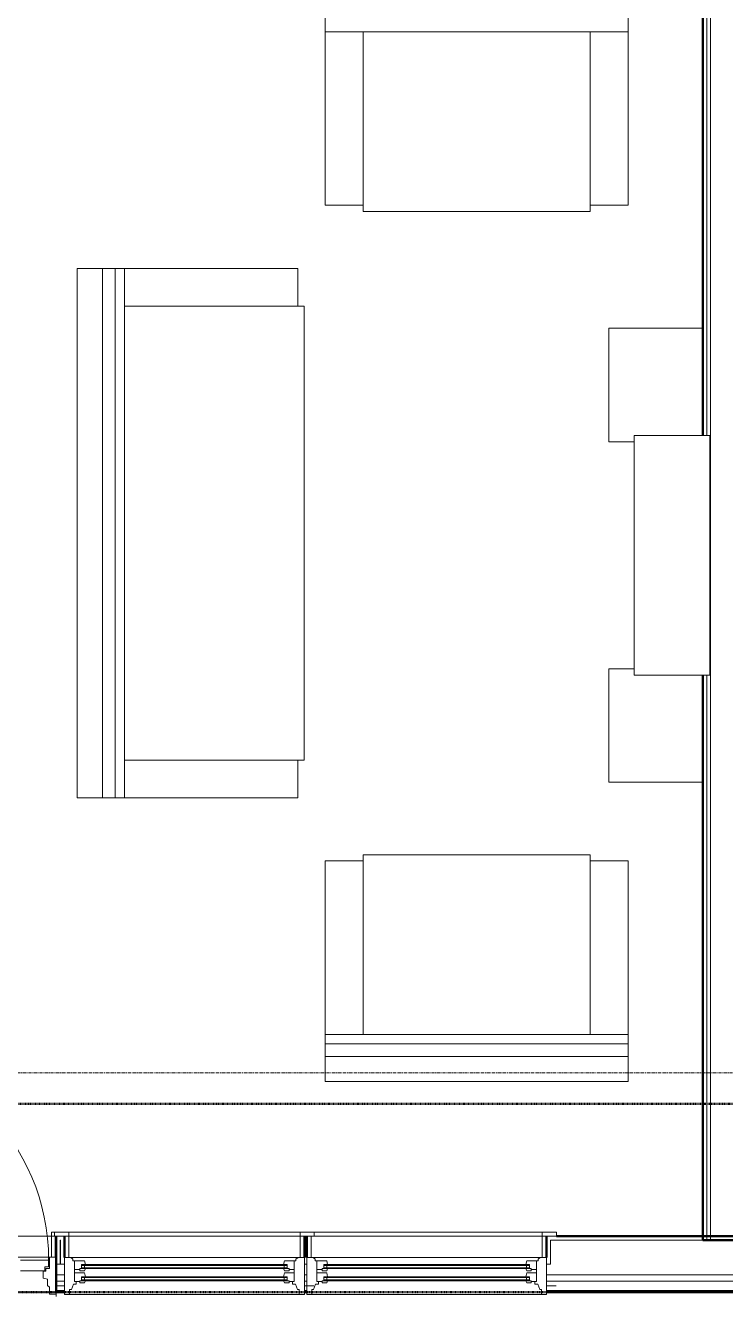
# Model space of a CAD drawing. Header units: inches. Extents: x -4217 to -1814, y 9706 to 12425.
# Drawn here: x -3027.9 to -2916.9, y 11247 to 11448.3 of the extents above; entities that cross this region are included whole.
import ezdxf

# ---------------------------------------------------------------- set-up
doc = ezdxf.new("R2010")
doc.units = ezdxf.units.IN
doc.header["$MEASUREMENT"] = 0
doc.linetypes.add('Dash 1_16_', pattern=[0.125, 0.0625, -0.0625])
doc.linetypes.add('Grid Line 1_2_', pattern=[0.875, 0.5, -0.125, 0.125, -0.125])
for name, color, linetype, lineweight in [('A-DOOR-1', 7, 'Continuous', 9), ('A-DOOR-2', 50, 'Continuous', 20), ('A-DOOR-FRAM-1', 50, 'Continuous', 20), ('A-DOOR-FRAM-2', 7, 'Continuous', 9), ('A-GLAZ-3', 7, 'Continuous', 9), ('A-GLAZ-4', 50, 'Continuous', 20), ('A-WALL', 113, 'Continuous', 13), ('A-WALL-3', 250, 'Continuous', 50), ('A-WALL-4', 10, 'Continuous', 13), ('C-PROP-LINE-2', 91, 'Dash 1_16_', 50), ('I-FURN', 30, 'Continuous', 9), ('I-FURN-1', 7, 'Continuous', 9), ('I-WALL-3', 2, 'Continuous', 50), ('S-GRID-1', 1, 'Grid Line 1_2_', 9)]:
    doc.layers.add(name, color=color, linetype=linetype, lineweight=lineweight)

msp = doc.modelspace()

# ---------------------------------------------------------------- linework, layer by layer
at = {"layer": 'A-DOOR-1'}
msp.add_arc((-3057.99874, 11252.48315), 33.75, 0, 90, dxfattribs=at)
at = {"layer": 'A-DOOR-2'}
for p, q in [((-3024.24874, 11252.48315), (-3028.68624, 11252.48315)), ((-3024.24874, 11251.4209), (-3024.24874, 11252.48315)), ((-3024.86509, 11250.76465), (-3028.68624, 11250.76465)), ((-3024.86509, 11251.41014), (-3024.24874, 11251.4209)), ((-3024.86509, 11250.76465), (-3024.86509, 11251.41014))]:
    msp.add_line(p, q, dxfattribs=at)
at = {"layer": 'A-DOOR-FRAM-1'}
for p, q in [((-3023.81124, 11252.9519), (-3058.43624, 11252.9519)), ((-3024.09249, 11252.9519), (-3024.09249, 11251.1699)), ((-3023.06124, 11252.9519), (-3024.09249, 11252.9519)), ((-3023.43624, 11252.9519), (-3023.06124, 11252.9519)), ((-3023.06124, 11252.9519), (-3023.18624, 11252.9519)), ((-3023.06124, 11247.0769), (-3023.06124, 11252.9519)), ((-3024.67124, 11250.7329), (-3025.12374, 11250.7329)), ((-3025.12374, 11250.7329), (-3025.12374, 11249.59557)), ((-3025.12374, 11249.59557), (-3024.43624, 11249.44039)), ((-3024.67124, 11251.1699), (-3024.67124, 11250.7329)), ((-3024.09249, 11251.1699), (-3024.67124, 11251.1699)), ((-3024.43624, 11249.44039), (-3024.43624, 11248.43924)), ((-3024.43624, 11248.43924), (-3024.09249, 11248.19854)), ((-3024.09249, 11248.19854), (-3024.09249, 11247.0769)), ((-3021.73546, 11248.3894), (-3023.06124, 11248.3894)), ((-3023.06124, 11247.0769), (-3024.09249, 11247.0769)), ((-3023.06124, 11246.73315), (-3023.06124, 11247.3894))]:
    msp.add_line(p, q, dxfattribs=at)
at = {"layer": 'A-DOOR-FRAM-2'}
for p, q in [((-3023.29796, 11256.8894), (-3023.81124, 11256.8894)), ((-3023.81124, 11256.8894), (-3023.81124, 11256.2644)), ((-3023.29796, 11256.2644), (-3023.81124, 11256.2644)), ((-3023.81124, 11256.2644), (-3023.81124, 11252.9519)), ((-3023.81124, 11256.2644), (-3023.29796, 11256.2644)), ((-3023.18624, 11252.9519), (-3023.18624, 11256.2644)), ((-3023.81124, 11252.9519), (-3023.18624, 11252.9519))]:
    msp.add_line(p, q, dxfattribs=at)
at = {"layer": 'A-GLAZ-3'}
for p, q in [((-3023.29796, 11256.8894), (-2982.14952, 11256.8894)), ((-3023.29796, 11256.2644), (-3023.29796, 11256.8894)), ((-2982.14952, 11256.2644), (-3023.29796, 11256.2644)), ((-3021.67296, 11256.2644), (-2983.77452, 11256.2644)), ((-3021.67296, 11252.8894), (-3021.67296, 11256.2644)), ((-3021.04796, 11256.2644), (-3021.04796, 11256.8894)), ((-3021.04796, 11252.8894), (-3021.04796, 11256.2644)), ((-2984.39952, 11256.2644), (-2984.39952, 11256.8894)), ((-2984.39952, 11252.8894), (-2984.39952, 11256.2644)), ((-2983.77452, 11256.2644), (-2983.77452, 11252.8894)), ((-2983.27296, 11252.8894), (-2983.27296, 11256.2644)), ((-2982.64796, 11252.8894), (-2982.64796, 11256.2644)), ((-2982.14952, 11256.8894), (-2982.14952, 11256.2644)), ((-2982.14952, 11256.8894), (-2943.74952, 11256.8894)), ((-2943.74952, 11256.2644), (-2982.14952, 11256.2644)), ((-2982.14952, 11256.2644), (-2945.37452, 11256.2644)), ((-2945.99952, 11256.2644), (-2945.99952, 11256.8894)), ((-2945.99952, 11252.8894), (-2945.99952, 11256.2644)), ((-2945.37452, 11256.2644), (-2945.37452, 11252.8894)), ((-2943.74952, 11256.8894), (-2943.74952, 11256.2644)), ((-2983.77452, 11252.8894), (-3021.67296, 11252.8894)), ((-3019.01671, 11251.6394), (-3018.42296, 11251.6394)), ((-3018.54796, 11251.2644), (-3018.54796, 11251.6394)), ((-3018.42296, 11251.7644), (-2987.02452, 11251.7644)), ((-3018.42296, 11251.6394), (-2987.02452, 11251.6394)), ((-2986.43077, 11251.6394), (-2987.02452, 11251.6394)), ((-2986.89952, 11251.2644), (-2986.89952, 11251.6394)), ((-2945.37452, 11252.8894), (-2983.27296, 11252.8894)), ((-2980.61671, 11251.6394), (-2980.02296, 11251.6394)), ((-2980.14796, 11251.2644), (-2980.14796, 11251.6394)), ((-2980.02296, 11251.7644), (-2948.62452, 11251.7644)), ((-2980.02296, 11251.6394), (-2948.62452, 11251.6394)), ((-2948.03077, 11251.6394), (-2948.62452, 11251.6394)), ((-2948.49952, 11251.2644), (-2948.49952, 11251.6394)), ((-3019.01671, 11251.2644), (-3018.42296, 11251.2644)), ((-3019.01671, 11249.7019), (-3018.42296, 11249.7019)), ((-3018.54796, 11249.3269), (-3018.54796, 11249.7019)), ((-3018.42296, 11251.2644), (-2987.02452, 11251.2644)), ((-3018.42296, 11251.1394), (-2987.02452, 11251.1394)), ((-3018.42296, 11249.8269), (-2987.02452, 11249.8269)), ((-3018.42296, 11249.7019), (-2987.02452, 11249.7019)), ((-2986.43077, 11251.2644), (-2987.02452, 11251.2644)), ((-2986.43077, 11249.7019), (-2987.02452, 11249.7019)), ((-2986.89952, 11249.3269), (-2986.89952, 11249.7019)), ((-2980.61671, 11251.2644), (-2980.02296, 11251.2644)), ((-2980.61671, 11249.7019), (-2980.02296, 11249.7019)), ((-2980.14796, 11249.3269), (-2980.14796, 11249.7019)), ((-2980.02296, 11251.2644), (-2948.62452, 11251.2644)), ((-2980.02296, 11251.1394), (-2948.62452, 11251.1394)), ((-2980.02296, 11249.8269), (-2948.62452, 11249.8269)), ((-2980.02296, 11249.7019), (-2948.62452, 11249.7019)), ((-2948.03077, 11251.2644), (-2948.62452, 11251.2644)), ((-2948.03077, 11249.7019), (-2948.62452, 11249.7019)), ((-2948.49952, 11249.3269), (-2948.49952, 11249.7019)), ((-3019.01671, 11249.3269), (-3018.42296, 11249.3269)), ((-3018.42296, 11249.3269), (-2987.02452, 11249.3269)), ((-3018.42296, 11249.2019), (-2987.02452, 11249.2019)), ((-2986.43077, 11249.3269), (-2987.02452, 11249.3269)), ((-2980.61671, 11249.3269), (-2980.02296, 11249.3269)), ((-2980.02296, 11249.3269), (-2948.62452, 11249.3269)), ((-2980.02296, 11249.2019), (-2948.62452, 11249.2019)), ((-2948.03077, 11249.3269), (-2948.62452, 11249.3269))]:
    msp.add_line(p, q, dxfattribs=at)
at = {"layer": 'A-GLAZ-4'}
for p, q in [((-3021.73546, 11252.8894), (-2983.71202, 11252.8894)), ((-3021.73546, 11247.0144), (-3021.73546, 11252.8894)), ((-3020.39171, 11252.60924), (-3020.72559, 11252.8894)), ((-3020.39171, 11252.60924), (-3020.39171, 11252.3894)), ((-3020.39171, 11252.3894), (-3018.57921, 11252.3894)), ((-3020.14171, 11249.0769), (-3020.14171, 11252.3894)), ((-3019.01671, 11251.1394), (-3019.01671, 11251.7644)), ((-3018.42296, 11251.7644), (-3019.01671, 11251.7644)), ((-3018.57921, 11252.3894), (-3018.42296, 11251.7644)), ((-2986.86827, 11252.3894), (-2987.02452, 11251.7644)), ((-2987.02452, 11251.7644), (-2986.43077, 11251.7644)), ((-2985.05577, 11252.3894), (-2986.86827, 11252.3894)), ((-2986.43077, 11251.1394), (-2986.43077, 11251.7644)), ((-2985.30577, 11249.0769), (-2985.30577, 11252.3894)), ((-2985.05577, 11252.60924), (-2984.72189, 11252.8894)), ((-2985.05577, 11252.60924), (-2985.05577, 11252.3894)), ((-2983.71202, 11252.8894), (-2983.71202, 11247.0144)), ((-2983.33546, 11252.8894), (-2945.31202, 11252.8894)), ((-2983.33546, 11247.0144), (-2983.33546, 11252.8894)), ((-2981.99171, 11252.60924), (-2982.32559, 11252.8894)), ((-2981.99171, 11252.60924), (-2981.99171, 11252.3894)), ((-2981.99171, 11252.3894), (-2980.17921, 11252.3894)), ((-2981.74171, 11249.0769), (-2981.74171, 11252.3894)), ((-2980.61671, 11251.1394), (-2980.61671, 11251.7644)), ((-2980.02296, 11251.7644), (-2980.61671, 11251.7644)), ((-2980.17921, 11252.3894), (-2980.02296, 11251.7644)), ((-2948.46827, 11252.3894), (-2948.62452, 11251.7644)), ((-2948.62452, 11251.7644), (-2948.03077, 11251.7644)), ((-2946.65577, 11252.3894), (-2948.46827, 11252.3894)), ((-2948.03077, 11251.1394), (-2948.03077, 11251.7644)), ((-2946.90577, 11249.0769), (-2946.90577, 11252.3894)), ((-2946.65577, 11252.60924), (-2946.32189, 11252.8894)), ((-2946.65577, 11252.60924), (-2946.65577, 11252.3894)), ((-2945.31202, 11252.8894), (-2945.31202, 11247.0144)), ((-3020.14171, 11251.0144), (-3019.29796, 11251.0144)), ((-3020.14171, 11250.4519), (-3018.57921, 11250.4519)), ((-3019.29796, 11251.1394), (-3019.29796, 11250.79565)), ((-3018.42608, 11251.1394), (-3019.29796, 11251.1394)), ((-3018.57921, 11250.79565), (-3019.29796, 11250.79565)), ((-3019.01671, 11249.2019), (-3019.01671, 11249.8269)), ((-3018.42296, 11249.8269), (-3019.01671, 11249.8269)), ((-3018.57921, 11250.79565), (-3018.42608, 11251.1394)), ((-3018.57921, 11250.4519), (-3018.42296, 11249.8269)), ((-2986.86827, 11250.4519), (-2987.02452, 11249.8269)), ((-2987.02452, 11249.8269), (-2986.43077, 11249.8269)), ((-2986.86827, 11250.79565), (-2987.02139, 11251.1394)), ((-2987.02139, 11251.1394), (-2986.14952, 11251.1394)), ((-2986.86827, 11250.79565), (-2986.14952, 11250.79565)), ((-2985.30577, 11250.4519), (-2986.86827, 11250.4519)), ((-2986.43077, 11249.2019), (-2986.43077, 11249.8269)), ((-2986.14952, 11251.1394), (-2986.14952, 11250.79565)), ((-2985.30577, 11251.0144), (-2986.14952, 11251.0144)), ((-2981.74171, 11251.0144), (-2980.89796, 11251.0144)), ((-2981.74171, 11250.4519), (-2980.17921, 11250.4519)), ((-2980.89796, 11251.1394), (-2980.89796, 11250.79565)), ((-2980.02608, 11251.1394), (-2980.89796, 11251.1394)), ((-2980.17921, 11250.79565), (-2980.89796, 11250.79565)), ((-2980.61671, 11249.2019), (-2980.61671, 11249.8269)), ((-2980.02296, 11249.8269), (-2980.61671, 11249.8269)), ((-2980.17921, 11250.79565), (-2980.02608, 11251.1394)), ((-2980.17921, 11250.4519), (-2980.02296, 11249.8269)), ((-2948.46827, 11250.4519), (-2948.62452, 11249.8269)), ((-2948.62452, 11249.8269), (-2948.03077, 11249.8269)), ((-2948.46827, 11250.79565), (-2948.62139, 11251.1394)), ((-2948.62139, 11251.1394), (-2947.74952, 11251.1394)), ((-2948.46827, 11250.79565), (-2947.74952, 11250.79565)), ((-2946.90577, 11250.4519), (-2948.46827, 11250.4519)), ((-2948.03077, 11249.2019), (-2948.03077, 11249.8269)), ((-2947.74952, 11251.1394), (-2947.74952, 11250.79565)), ((-2946.90577, 11251.0144), (-2947.74952, 11251.0144)), ((-3021.73546, 11248.3894), (-3023.23546, 11248.3894)), ((-3020.92296, 11247.8269), (-3020.64827, 11247.8269)), ((-3020.92296, 11247.0144), (-3020.92296, 11247.8269)), ((-3020.64827, 11247.8269), (-3020.32921, 11248.6394)), ((-3020.32921, 11248.6394), (-3019.86046, 11248.6394)), ((-3020.14171, 11249.0769), (-3019.29796, 11249.0769)), ((-3019.86046, 11248.6394), (-3019.86046, 11249.0769)), ((-3019.29796, 11249.2019), (-3019.29796, 11248.85815)), ((-3018.42608, 11249.2019), (-3019.29796, 11249.2019)), ((-3018.57921, 11248.85815), (-3019.29796, 11248.85815)), ((-3018.57921, 11248.85815), (-3018.42608, 11249.2019)), ((-2986.86827, 11248.85815), (-2987.02139, 11249.2019)), ((-2987.02139, 11249.2019), (-2986.14952, 11249.2019)), ((-2986.86827, 11248.85815), (-2986.14952, 11248.85815)), ((-2986.14952, 11249.2019), (-2986.14952, 11248.85815)), ((-2985.30577, 11249.0769), (-2986.14952, 11249.0769)), ((-2985.58702, 11248.6394), (-2985.58702, 11249.0769)), ((-2985.11827, 11248.6394), (-2985.58702, 11248.6394)), ((-2984.7992, 11247.8269), (-2985.11827, 11248.6394)), ((-2984.52452, 11247.8269), (-2984.7992, 11247.8269)), ((-2984.52452, 11247.0144), (-2984.52452, 11247.8269)), ((-2983.71202, 11248.3894), (-2982.21202, 11248.3894)), ((-2983.33546, 11248.3894), (-2983.71202, 11248.3894)), ((-2982.52296, 11247.8269), (-2982.24827, 11247.8269)), ((-2982.52296, 11247.0144), (-2982.52296, 11247.8269)), ((-2982.24827, 11247.8269), (-2981.92921, 11248.6394)), ((-2981.92921, 11248.6394), (-2981.46046, 11248.6394)), ((-2981.74171, 11249.0769), (-2980.89796, 11249.0769)), ((-2981.46046, 11248.6394), (-2981.46046, 11249.0769)), ((-2980.89796, 11249.2019), (-2980.89796, 11248.85815)), ((-2980.02608, 11249.2019), (-2980.89796, 11249.2019)), ((-2980.17921, 11248.85815), (-2980.89796, 11248.85815)), ((-2980.17921, 11248.85815), (-2980.02608, 11249.2019)), ((-2948.46827, 11248.85815), (-2948.62139, 11249.2019)), ((-2948.62139, 11249.2019), (-2947.74952, 11249.2019)), ((-2948.46827, 11248.85815), (-2947.74952, 11248.85815)), ((-2947.74952, 11249.2019), (-2947.74952, 11248.85815)), ((-2946.90577, 11249.0769), (-2947.74952, 11249.0769)), ((-2947.18702, 11248.6394), (-2947.18702, 11249.0769)), ((-2946.71827, 11248.6394), (-2947.18702, 11248.6394)), ((-2946.3992, 11247.8269), (-2946.71827, 11248.6394)), ((-2946.12452, 11247.8269), (-2946.3992, 11247.8269)), ((-2946.12452, 11247.0144), (-2946.12452, 11247.8269)), ((-2945.31202, 11248.3894), (-2943.81202, 11248.3894)), ((-2983.71202, 11247.0144), (-3021.73546, 11247.0144)), ((-2945.31202, 11247.0144), (-2983.33546, 11247.0144))]:
    msp.add_line(p, q, dxfattribs=at)
at = {"layer": 'A-WALL'}
for p, q in [((-2919.32374, 11383.2761), (-2919.32374, 11572.73251)), ((-2919.94874, 11383.2761), (-2919.94874, 11522.3644)), ((-2919.94874, 11255.6394), (-2919.94874, 11345.2761)), ((-2919.32374, 11255.6394), (-2919.32374, 11345.2761))]:
    msp.add_line(p, q, dxfattribs=at)
at = {"layer": 'A-WALL-3'}
for p, q in [((-3023.06124, 11256.2644), (-3023.06124, 11247.3894)), ((-3021.73546, 11252.8894), (-3021.73546, 11256.2644)), ((-2983.71202, 11256.2644), (-2983.71202, 11252.8894)), ((-2983.33546, 11252.8894), (-2983.33546, 11256.2644)), ((-2945.31202, 11256.2644), (-2945.31202, 11252.8894)), ((-2869.69796, 11256.2644), (-2943.74952, 11256.2644)), ((-3023.06124, 11247.3894), (-3021.73546, 11247.3894)), ((-2983.71202, 11247.3894), (-2983.33546, 11247.3894)), ((-2945.31202, 11247.3894), (-2868.13546, 11247.3894))]:
    msp.add_line(p, q, dxfattribs=at)
at = {"layer": 'A-WALL-4'}
for p, q in [((-3058.43624, 11256.2644), (-3023.81124, 11256.2644)), ((-3022.43624, 11255.6394), (-3022.43624, 11251.8269)), ((-3022.36046, 11255.6394), (-3022.43624, 11255.6394)), ((-3022.36046, 11251.8269), (-3022.36046, 11255.6394)), ((-2944.68702, 11255.6394), (-2944.68702, 11251.8269)), ((-2868.76046, 11255.6394), (-2944.68702, 11255.6394)), ((-3023.06124, 11251.8269), (-3022.43624, 11251.8269)), ((-3022.36046, 11251.8269), (-3021.73546, 11251.8269)), ((-2983.71202, 11251.8269), (-2983.33546, 11251.8269)), ((-2945.31202, 11251.8269), (-2944.68702, 11251.8269)), ((-3023.06124, 11250.1394), (-3021.73546, 11250.1394)), ((-2983.71202, 11250.1394), (-2983.33546, 11250.1394)), ((-2945.31202, 11250.1394), (-2868.13546, 11250.1394)), ((-3023.06124, 11249.1394), (-3021.73546, 11249.1394)), ((-3023.06124, 11247.6394), (-3021.73546, 11247.6394)), ((-2983.71202, 11249.1394), (-2983.33546, 11249.1394)), ((-2983.71202, 11247.6394), (-2983.33546, 11247.6394)), ((-2945.31202, 11249.1394), (-2868.13546, 11249.1394)), ((-2945.31202, 11247.6394), (-2868.13546, 11247.6394)), ((-3023.06124, 11247.3894), (-3059.18624, 11247.3894))]:
    msp.add_line(p, q, dxfattribs=at)
at = {"layer": 'C-PROP-LINE-2'}
for p, q in [((-2099.26202, 11277.2894), (-3402.04874, 11277.2894)), ((-2068.92374, 11247.3894), (-3400.04874, 11247.3894))]:
    msp.add_line(p, q, dxfattribs=at)
at = {"layer": 'I-FURN'}
for p, q in [((-2980.39874, 11447.28637), (-2980.39874, 11450.78637)), ((-2932.39874, 11450.78637), (-2932.39874, 11447.28637)), ((-2980.39874, 11419.78637), (-2980.39874, 11447.28637)), ((-2932.39874, 11447.28637), (-2980.39874, 11447.28637)), ((-2974.39874, 11447.28637), (-2974.39874, 11419.78637)), ((-2938.39874, 11419.78637), (-2938.39874, 11447.28637)), ((-2932.39874, 11447.28637), (-2932.39874, 11419.78637)), ((-2974.39874, 11419.78637), (-2980.39874, 11419.78637)), ((-2974.39874, 11418.78637), (-2974.39874, 11419.78637)), ((-2938.39874, 11418.78637), (-2974.39874, 11418.78637)), ((-2938.39874, 11419.78637), (-2938.39874, 11418.78637)), ((-2932.39874, 11419.78637), (-2938.39874, 11419.78637)), ((-3015.72374, 11409.78637), (-3015.72374, 11325.78637)), ((-3015.72374, 11409.78637), (-3012.22374, 11409.78637)), ((-3015.72374, 11325.78637), (-3015.72374, 11409.78637)), ((-3013.72374, 11409.78637), (-3013.72374, 11325.78637)), ((-3012.22374, 11409.78637), (-2984.72374, 11409.78637)), ((-3012.22374, 11409.78637), (-3012.22374, 11325.78637)), ((-2984.72374, 11409.78637), (-2984.72374, 11403.78637)), ((-2984.72374, 11403.78637), (-3012.22374, 11403.78637)), ((-2984.72374, 11403.78637), (-2983.72374, 11403.78637)), ((-2983.72374, 11403.78637), (-2983.72374, 11331.78637)), ((-3012.22374, 11331.78637), (-2984.72374, 11331.78637)), ((-2983.72374, 11331.78637), (-2984.72374, 11331.78637)), ((-2984.72374, 11331.78637), (-2984.72374, 11325.78637)), ((-3012.22374, 11325.78637), (-3015.72374, 11325.78637)), ((-2984.72374, 11325.78637), (-3012.22374, 11325.78637)), ((-2938.39874, 11316.78637), (-2974.39874, 11316.78637)), ((-2974.39874, 11316.78637), (-2974.39874, 11315.78637)), ((-2938.39874, 11315.78637), (-2938.39874, 11316.78637)), ((-2974.39874, 11315.78637), (-2980.39874, 11315.78637)), ((-2980.39874, 11315.78637), (-2980.39874, 11288.28637)), ((-2974.39874, 11288.28637), (-2974.39874, 11315.78637)), ((-2932.39874, 11315.78637), (-2938.39874, 11315.78637)), ((-2938.39874, 11315.78637), (-2938.39874, 11288.28637)), ((-2932.39874, 11288.28637), (-2932.39874, 11315.78637)), ((-2932.39874, 11288.28637), (-2980.39874, 11288.28637)), ((-2980.39874, 11288.28637), (-2980.39874, 11284.78637)), ((-2932.39874, 11284.78637), (-2932.39874, 11288.28637)), ((-2932.39874, 11286.78637), (-2980.39874, 11286.78637)), ((-2932.39874, 11284.78637), (-2980.39874, 11284.78637)), ((-2980.39874, 11284.78637), (-2932.39874, 11284.78637))]:
    msp.add_line(p, q, dxfattribs=at)
at = {"layer": 'I-FURN-1'}
for p, q in [((-3019.72374, 11409.78637), (-3015.72374, 11409.78637)), ((-3019.72374, 11325.78637), (-3019.72374, 11409.78637)), ((-2935.47979, 11399.61559), (-2935.47979, 11399.12649)), ((-2935.47979, 11399.12649), (-2935.44865, 11399.12649)), ((-2920.57374, 11400.2761), (-2935.44874, 11400.2761)), ((-2935.44874, 11400.2761), (-2935.44874, 11382.2761)), ((-2935.44865, 11383.93348), (-2935.48054, 11383.93348)), ((-2935.48054, 11383.93348), (-2935.48054, 11382.939)), ((-2935.48054, 11382.939), (-2935.44865, 11382.939)), ((-2919.44874, 11383.2761), (-2931.44874, 11383.2761)), ((-2931.44874, 11383.2761), (-2931.44874, 11345.2761)), ((-2919.44874, 11345.2761), (-2919.44874, 11383.2761)), ((-2919.44874, 11383.2761), (-2919.32374, 11383.2761)), ((-2919.44874, 11345.2761), (-2919.44874, 11383.2761)), ((-2919.32374, 11383.2761), (-2919.32374, 11345.2761)), ((-2935.44874, 11382.2761), (-2931.44874, 11382.2761)), ((-2931.44874, 11346.2761), (-2935.44874, 11346.2761)), ((-2935.44874, 11346.2761), (-2935.44874, 11328.2761)), ((-2935.48054, 11345.61319), (-2935.48054, 11344.61872)), ((-2935.44865, 11345.61319), (-2935.48054, 11345.61319)), ((-2935.48054, 11344.61872), (-2935.44865, 11344.61872)), ((-2931.44874, 11345.2761), (-2919.44874, 11345.2761)), ((-2919.32374, 11345.2761), (-2919.44874, 11345.2761)), ((-2935.44865, 11329.42571), (-2935.47979, 11329.42571)), ((-2935.47979, 11329.42571), (-2935.47979, 11328.9366)), ((-2935.44874, 11328.2761), (-2920.57374, 11328.2761)), ((-3015.72374, 11325.78637), (-3019.72374, 11325.78637)), ((-2980.39874, 11284.78637), (-2980.39874, 11280.78637)), ((-2932.39874, 11280.78637), (-2932.39874, 11284.78637)), ((-2980.39874, 11280.78637), (-2932.39874, 11280.78637))]:
    msp.add_line(p, q, dxfattribs=at)
at = {"layer": 'I-WALL-3'}
for p, q in [((-2920.57374, 11522.3644), (-2920.57374, 11383.2761)), ((-2920.57374, 11345.2761), (-2920.57374, 11255.6394)), ((-2920.57374, 11255.6394), (-2912.07374, 11255.6394))]:
    msp.add_line(p, q, dxfattribs=at)
at = {"layer": 'S-GRID-1'}
msp.add_line((-1814.20638, 11282.1894), (-4168.71446, 11282.1894), dxfattribs=at)

doc.saveas('drawing.dxf')
